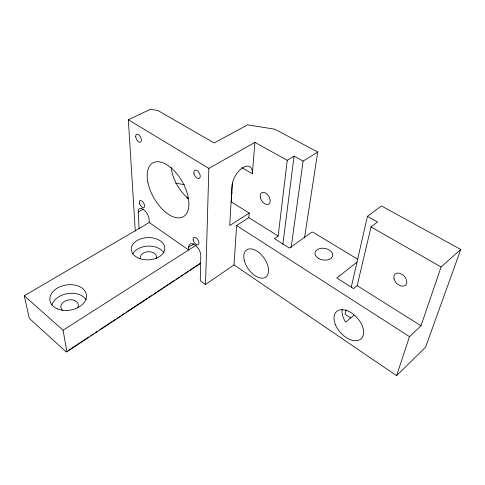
<?xml version="1.0" encoding="UTF-8"?>
<svg xmlns="http://www.w3.org/2000/svg" width="485" height="485" viewBox="0 0 485 485"><rect width="100%" height="100%" fill="white"/><g stroke="black" fill="none" stroke-linecap="round" stroke-linejoin="round"><path stroke-width="0.73" d="M193.764 243.888L188.671 247.12L188.659 249.999L149.253 222.524L149.125 219.663A8.306 4.074 59.6 0 0 143.324 209.393A8.306 4.074 59.6 0 0 138.183 212.06L139.153 228.987M188.671 247.12A8.694 4.547 57.2 0 1 194.825 244.828A8.694 4.547 57.2 0 1 200.808 255.546L200.263 280.712L205.519 284.489L208.853 168.41L254.898 142.372L287.241 160.305L294.068 156.152L303.113 161.105L317.73 152.041L274.825 129.198L247.641 124.851L214.176 142.972L157.874 110.501L150.398 109.301L128.337 119.74L135.297 231.096M232.406 182.336L231.284 201.899L249.205 213.073L248.835 217.65L236.607 225.543L234.012 264.913L205.519 284.489M241.979 167.713L252.37 173.794L254.898 142.372M357.378 259.087L312.898 232.163L311.819 232.145L289.436 248.077L274.455 238.602L278.154 236.056L287.241 160.305M282.828 244.458L294.068 156.152M291.103 247.732L303.113 161.105M304.471 238.08L317.73 152.041M346.078 309.836L345.065 314.256L350.643 317.93M351.292 287.011L367.442 216.322L381.446 205.931L460.75 249.466L425.587 347.175L396.584 375.699L234.012 264.913M357.105 262.003L336.82 278.038L353.559 288.623L357.166 285.665L371.031 226.944L377.53 222.009L367.442 216.322M396.584 375.699L409.498 336.645L420.998 325.744L441.101 266.98L460.75 249.466M354.02 315.238L345.635 322.155A18.151 11.234 47.6 0 1 342.18 309.557M68.088 350.655L88.907 336.899M90.798 335.65L93.32 333.983M95.218 332.734L97.74 331.067M99.631 329.818L116.036 318.978M117.297 318.142L120.45 316.062M121.711 315.226L124.863 313.14M126.13 312.31L147.579 298.136M148.84 297.305L151.993 295.219M153.254 294.389L156.412 292.303M157.673 291.467L174.703 280.215M175.964 279.378L179.123 277.299M180.384 276.462L183.536 274.377M184.797 273.546L187.956 271.461M189.217 270.63L200.572 263.125M149.253 222.524L24.25 295.777L29.064 317.457L30.052 319.088L66.196 351.91L66.894 351.777L200.82 263.252M249.205 213.073L229.732 225.549L231.994 185.998A15.096 7.875 -59.6 0 1 243.033 167.549A15.096 7.875 -59.6 0 1 252.37 173.794M66.894 351.777L63.08 330.212L196.261 245.143M138.183 212.06L143.275 209.162M175.515 183.124L184.421 184.682M230.945 192.824L232.412 193.078M371.031 226.944L441.101 266.98M128.337 119.74L208.853 168.41M248.835 217.65L278.154 236.056M357.166 285.665L420.998 325.744M236.607 225.543L409.498 336.645M186.761 197.753L188.01 198.559M24.25 295.777L63.08 330.212M140.565 258.329A8.039 5.396 -2.4 0 1 148.925 251.697A8.039 5.396 -2.4 0 1 156.097 258.584M62.571 310.315A8.833 6.172 -9.5 0 1 68.506 299.93A8.833 6.172 -9.5 0 1 77.709 307.69M188.501 198.68A30.179 16.927 60.9 0 1 171.156 167.446M51.84 305.023A18.23 12.743 -9.5 0 1 67.815 293.558A18.23 12.743 -9.5 0 1 86.221 299.772M132.775 253.922A16.593 11.143 -2.5 0 1 148.119 246.107A16.593 11.143 -2.5 0 1 163.863 252.8M57.145 308.745A18.448 12.743 -9.2 0 0 86.348 297.596A18.448 12.743 -9.2 0 0 60.983 286.368A18.448 12.743 -9.2 0 0 57.145 308.745M139.025 258.311A16.781 11.125 -2.3 0 0 164.779 248.811A16.781 11.125 -2.3 0 0 140.262 239.026A16.781 11.125 -2.3 0 0 139.025 258.311M147.852 182.093A30.931 16.363 60.5 0 0 182.621 217.068A30.931 16.363 60.5 0 0 173.697 170.271A30.931 16.363 60.5 0 0 147.852 182.093M139.486 203.191A4.025 1.995 60.1 0 0 143.972 207.641A4.025 1.995 60.1 0 0 142.535 201.572A4.025 1.995 60.1 0 0 139.486 203.191M135.709 136.437A4.413 2.298 63.3 0 0 140.135 142.275A4.413 2.298 63.3 0 0 139.825 135.921A4.413 2.298 63.3 0 0 135.709 136.437M193.945 173.357A4.614 2.619 61 0 0 199.268 178.371A4.614 2.619 61 0 0 197.953 171.229A4.614 2.619 61 0 0 193.945 173.357M193.194 239.936A4.22 2.237 57.6 0 0 198.092 244.749A4.22 2.237 57.6 0 0 196.88 238.547A4.22 2.237 57.6 0 0 193.194 239.936M335.396 324.58A18.333 11.125 47.9 0 0 360.949 338.936A18.333 11.125 47.9 0 0 350.073 312.085A18.333 11.125 47.9 0 0 335.396 324.58M244.276 260.299A16.629 9.579 54.8 0 0 265.071 277.517A16.629 9.579 54.8 0 0 259.16 252.721A16.629 9.579 54.8 0 0 244.276 260.299M260.227 196.88A6.693 4.195 58.1 0 0 268.32 204.337A6.693 4.195 58.1 0 0 267.023 194.127A6.693 4.195 58.1 0 0 260.227 196.88M394.044 278.966A7.639 5.232 45.9 0 0 404.951 285.616A7.639 5.232 45.9 0 0 401.944 274.274A7.639 5.232 45.9 0 0 394.044 278.966M318.439 258.323A8.954 5.85 9.7 0 0 332.668 255.807A8.954 5.85 9.7 0 0 320.494 248.393A8.954 5.85 9.7 0 0 318.439 258.323"/></g></svg>
